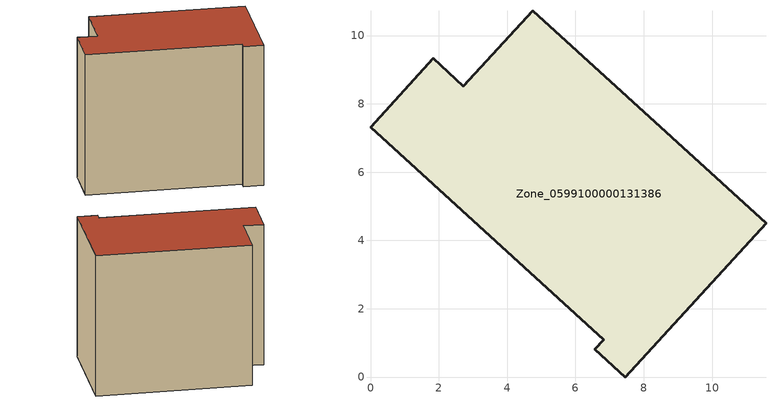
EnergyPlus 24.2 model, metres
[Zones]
Zone_0599100000131386
 floor ground (C_G): 6.57,0.82 6.83,1.1 0,7.32 1.84,9.33 2.72,8.51 4.75,10.72 11.58,4.5 7.46,0 z0
 wall outside (C_F): 6.83,1.1 6.57,0.82 7.46,0 11.58,4.5 4.75,10.72 2.72,8.51 1.84,9.33 0,7.32 6.83,1.1 z0:8.79
 roof outside (C_R): 0,7.32 6.83,1.1 6.57,0.82 7.46,0 11.58,4.5 4.75,10.72 2.72,8.51 1.84,9.33 z8.79
[BUILDING]
Pand.0599100000131386: North Axis=0; Terrain=City; Loads Convergence Tolerance Value=0.04; Temperature Convergence Tolerance Value=0.4; Solar Distribution=FullExterior; Maximum Number of Warmup Days=25; Minimum Number of Warmup Days=1
[Site:Location]
Rotterdam.The.Hague.AP_ZH_NLD Design_Conditions: Latitude=51.96; Longitude=4.45; Time Zone=1; Elevation=-4.5
[SITE:GROUNDTEMPERATURE:BUILDINGSURFACE]
18, 18, 18, 18, 18, 18, 18, 18, 18, 18, 18, 18
[MATERIAL] Thermal Absorptance=0.9; Solar Absorptance=0.7; Visible Absorptance=0.7
Name | Roughness | Thickness | Conductivity | Density | Specific Heat
G.TI.1975-1991 | MediumSmooth | 0.15 | 0.288461 | 540 | 1210
F.TI.1975-1991 | Rough | 0.3 | 0.230769 | 1920 | 840
R.TI.1975-1991 | MediumRough | 0.2 | 0.153846 | 1500 | 1000
[CONSTRUCTION]
C_G: G.TI.1975-1991
C_F: F.TI.1975-1991
C_R: R.TI.1975-1991
[ZONE]
Zone_0599100000131386: Type=1; Multiplier=1; Ceiling Height=Autocalculate; Volume=Autocalculate; Floor Area=autocalculate; Part of Total Floor Area=Yes
[ZONEINFILTRATION:DESIGNFLOWRATE]
Infil_Zone_0599100000131386: Zone or ZoneList or Space or SpaceList=Zone_0599100000131386; Schedule=AlwaysOn; Design Flow Rate Calculation Method=Flow/Area; Flow Rate per Floor Area=0.003; Constant Term Coefficient=1; Temperature Term Coefficient=0; Velocity Term Coefficient=0; Velocity Squared Term Coefficient=0
[HVACTEMPLATE:ZONE:IDEALLOADSAIRSYSTEM]
Zone_0599100000131386: Maximum Heating Supply Air Temperature=50; Minimum Cooling Supply Air Temperature=13; Maximum Heating Supply Air Humidity Ratio=0.0156; Minimum Cooling Supply Air Humidity Ratio=0.0077; Heating Limit=NoLimit; Cooling Limit=NoLimit; Dehumidification Control Type=ConstantSensibleHeatRatio; Cooling Sensible Heat Ratio=0.7; Dehumidification Setpoint=60; Humidification Control Type=None; Humidification Setpoint=30; Outdoor Air Method=None; Outdoor Air Flow Rate per Person=0.00944; Outdoor Air Flow Rate per Zone Floor Area=0; Outdoor Air Flow Rate per Zone=0; Demand Controlled Ventilation Type=None; Outdoor Air Economizer Type=NoEconomizer; Heat Recovery Type=None; Sensible Heat Recovery Effectiveness=0.7; Latent Heat Recovery Effectiveness=0.65
[ZONECONTROL:THERMOSTAT]
ThermostatControl_Zone_0599100000131386: Zone or ZoneList=Zone_0599100000131386; Control Type Schedule=DualSetpointControlType; Control 1=Thermostat_Zone_0599100000131386; Temperature Difference Between Cutout And Setpoint=0
[THERMOSTATSETPOINT:DUALSETPOINT]
Thermostat_Zone_0599100000131386: Heating Setpoint Temperature Schedule=HeatingSetpoint_Zone_0599100000131386; Cooling Setpoint Temperature Schedule=CoolingSetpoint_Zone_0599100000131386
[SCHEDULE:COMPACT]
HeatingSetpoint_Zone_0599100000131386: Through: 12/31, For: AllDays, Until: 24:00, 21
CoolingSetpoint_Zone_0599100000131386: Through: 12/31, For: AllDays, Until: 24:00, 24
DualSetpointControlType: Through: 12/31, For: AllDays, Until: 24:00, 4
AlwaysOn: Through: 12/31, For: AllDays, Until: 24:00, 1
